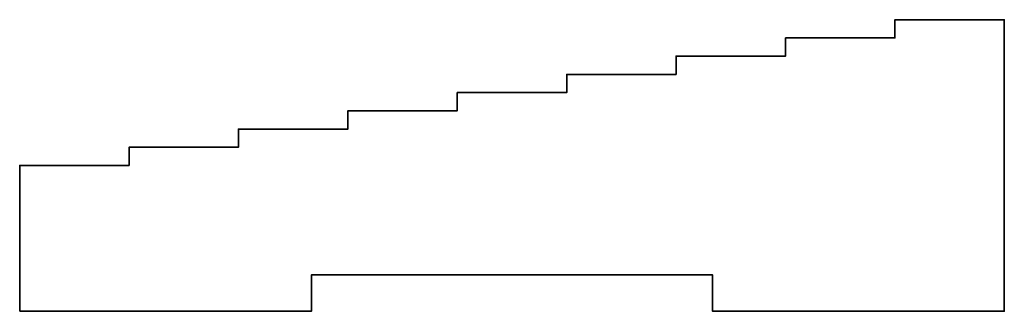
# Model space of a CAD drawing. Header units: inches. Extents: x 2.12 to 8.87, y -5.25 to -3.25.
import ezdxf

# ---------------------------------------------------------------- set-up
doc = ezdxf.new("R2010")
doc.units = ezdxf.units.IN
doc.header["$MEASUREMENT"] = 0
doc.layers.add('Layer 1', color=7, linetype='Continuous', lineweight=0)

msp = doc.modelspace()

# ---------------------------------------------------------------- linework, layer by layer
at = {"layer": 'Layer 1', "color": 250, "lineweight": 35, "true_color": 0x231f20}
msp.add_lwpolyline([(2.1247, -5.2547), (2.1247, -4.2547), (2.8747, -4.2547), (2.8747, -4.1297), (3.6247, -4.1297), (3.6247, -4.0047), (4.3747, -4.0047), (4.3747, -3.8797), (5.1247, -3.8797), (5.1247, -3.7547), (5.8747, -3.7547), (5.8747, -3.6297), (6.6247, -3.6297), (6.6247, -3.5047), (7.3747, -3.5047), (7.3747, -3.3797), (8.1247, -3.3797), (8.1247, -3.2547), (8.8747, -3.2547), (8.8747, -5.2547), (6.8747, -5.2547), (6.8747, -5.0047), (4.1247, -5.0047), (4.1247, -5.2547)], close=True, dxfattribs=at)

doc.saveas('drawing.dxf')
